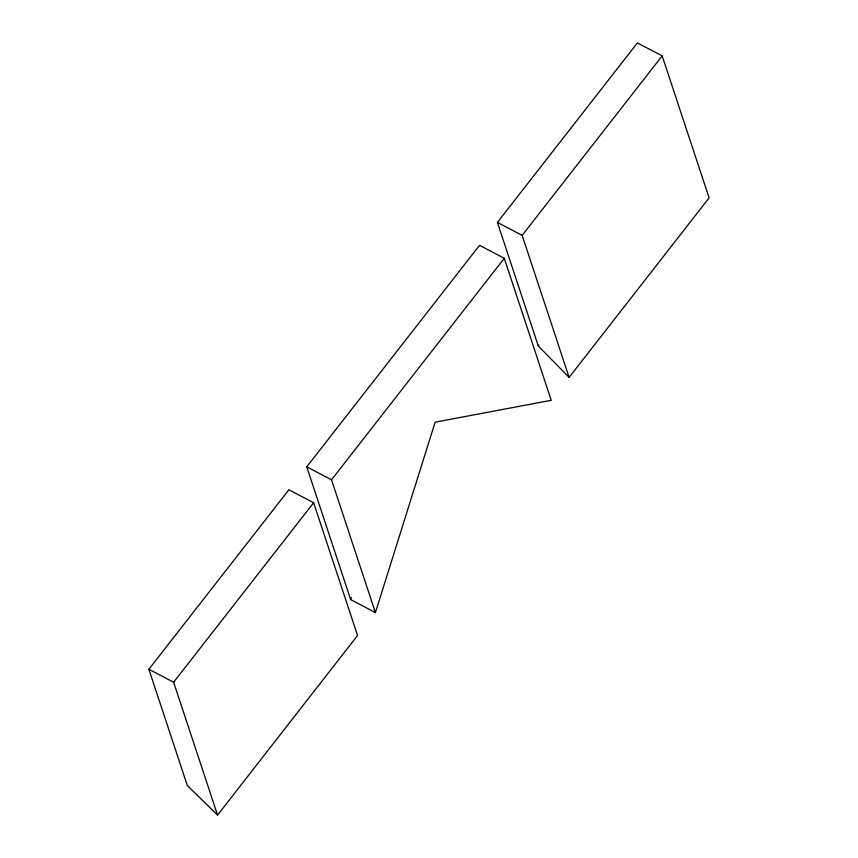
<?xml version="1.0" encoding="UTF-8"?>
<svg xmlns="http://www.w3.org/2000/svg" width="858" height="858" viewBox="0 0 858 858"><rect width="100%" height="100%" fill="white"/><g stroke="black" fill="none" stroke-linecap="round" stroke-linejoin="round"><path stroke-width="1.29" d="M350.665 599.613L306.756 466.849L479.536 245.324L504.279 258.29L551.244 400.3L435.145 422.179L375.418 612.569L350.665 599.613L351.308 597.565M148.874 669.272L288.889 489.768L313.631 502.734L357.55 635.499L217.567 815.1L187.334 785.553L148.874 669.272L173.627 682.239L217.567 815.1M497.404 222.415L637.408 42.9L662.161 55.867L709.126 197.855L569.122 377.381L538.288 346.01L497.404 222.415L522.157 235.371L569.122 377.381M173.627 682.239L313.631 502.734M375.418 612.569L331.51 479.815L504.279 258.29M522.157 235.371L662.161 55.867M538.288 346.01L539.028 345.055M306.756 466.849L331.51 479.815"/></g></svg>
